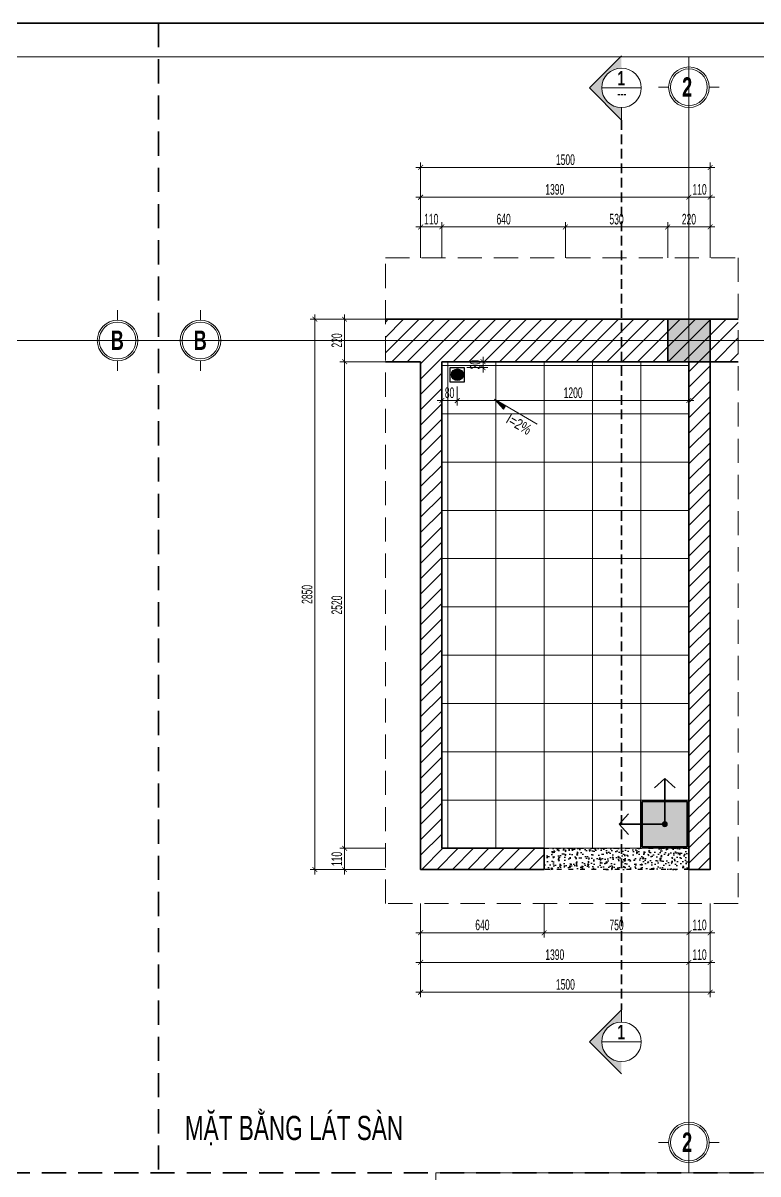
# Model space of a CAD drawing. Header units: millimetres. Extents: x 1336014 to 2939047, y -333549 to -60566.
# Drawn here: x 1389232 to 1393040, y -205008 to -199047 of the extents above; entities that cross this region are included whole.
import ezdxf
from ezdxf.enums import TextEntityAlignment as Align

# ---------------------------------------------------------------- set-up
doc = ezdxf.new("R2010")
doc.units = ezdxf.units.MM
doc.header["$MEASUREMENT"] = 0
for name, pattern in [('$1$HIDDEN', [0.375, 0.25, -0.125]), ('ACAD_ISO03W100', [30, 12, -18]), ('CENTER2', [1.125, 0.75, -0.125, 0.125, -0.125]), ('HIDDEN', [0.375, 0.25, -0.125])]:
    doc.linetypes.add(name, pattern=pattern)
for name, color, linetype, lineweight in [('01.Cut', 255, 'Continuous', 35), ('02.Thay', 145, 'Continuous', 15), ('03.Manh', 251, 'Continuous', 13), ('05.Text', 253, 'Continuous', 18), ('06.betong', 2, 'Continuous', 35), ('08.Dim', 156, 'Continuous', 15), ('09.Hatch', 250, 'Continuous', 5), ('10.truc', 250, 'CENTER2', 20), ('11.Khung bo', 32, 'Continuous', 50), ('12.Khung', 36, 'Continuous', 25), ('CCA - TUONG', 7, 'Continuous', 35), ('KH', 143, 'Continuous', 9)]:
    doc.layers.add(name, color=color, linetype=linetype, lineweight=lineweight)
for name, color, linetype in [('HACH', 250, 'Continuous'), ('text', 7, 'Continuous'), ('truc1', 250, 'ACAD_ISO03W100')]:
    doc.layers.add(name, color=color, linetype=linetype)
doc.layers.add('Tpl_Bound', color=1, linetype='Continuous', plot=False)
doc.styles.add('AVANTH', font='')
doc.styles.add('AVANTHB', font='')
doc.styles.add('Chuthich', font='', dxfattribs={"width": 0.8})
doc.styles.add('TT5_Ghi chu 1', font='', dxfattribs={"width": 0.7, "height": 240})
doc.styles.add('TT5_Text Dim', font='hoatbif.shx', dxfattribs={"width": 0.6})
doc.styles.get('AVANTH').set_extended_font_data('.VnAvantH')
doc.styles.get('AVANTHB').set_extended_font_data('.VnAvantH', bold=True)
doc.styles.get('Chuthich').set_extended_font_data('.VnAvantH')
doc.styles.get('TT5_Ghi chu 1').set_extended_font_data('.VnBlackH')
doc.dimstyles.new('TT5_Dim 1-25', dxfattribs={"dimscale": 25, "dimtxt": 2.2, "dimasz": 1, "dimexe": 1, "dimexo": 0, "dimgap": 0.5, "dimtad": 1, "dimdec": 0, "dimzin": 0, "dimdsep": 46, "dimtxsty": 'TT5_Text Dim', "dimblk": 'ARCHTICK', "dimcen": 0, "dimdle": 1, "dimclrd": 256, "dimclre": 256, "dimclrt": 1, "dimadec": 0, "dimazin": 0, "dimtfac": 0.015, "dimtdec": 0, "dimtix": 1, "dimtmove": 2, "dimatfit": 3, "dimldrblk": 'DOT', "dimfxl": 1, "dimtolj": 1, "dimtzin": 0, "dimlwd": -1, "dimlwe": -1, "dimarcsym": 1})

# ---------------------------------------------------------------- blocks, each defined once
blk = doc.blocks.new('100')
at = {"layer": '11.Khung bo', "const_width": 26.7}
blk.add_lwpolyline([(1860913, -945240), (1860913, -916940), (1896063, -916940), (1896063, -945240)], close=True, dxfattribs=at)
blk.add_lwpolyline([(1860913, -945240), (1860913, -916940), (1896063, -916940), (1896063, -945240)], close=True, dxfattribs=at)
blk.add_lwpolyline([(1860913, -945240), (1860913, -916940), (1896063, -916940), (1896063, -945240)], close=True, dxfattribs=at)
at = {"layer": '12.Khung'}
blk.add_lwpolyline([(1901579, -945940), (1901579, -916240), (1859580, -916240), (1859580, -945940)], close=True, dxfattribs=at)
blk.add_lwpolyline([(1901579, -945940), (1901579, -916240), (1859580, -916240), (1859580, -945940)], close=True, dxfattribs=at)
blk.add_lwpolyline([(1901579, -945940), (1901579, -916240), (1859580, -916240), (1859580, -945940)], close=True, dxfattribs=at)
blk = doc.blocks.new('DANHTRUC')
for p, q in [((980383, -947347), (980383, -947137)), ((979963, -947767), (979753, -947767)), ((980803, -947767), (981013, -947767)), ((980383, -948187), (980383, -948397))]:
    blk.add_line(p, q)
for radius in [420, 380]:
    blk.add_circle((980383, -947767), radius)
blk = doc.blocks.new('DFGFH')
h = blk.add_hatch(color=256)
h.dxf.hatch_style = 1
h.paths.add_polyline_path([(15438.1, 12136.8), (15658.1, 12136.8), (15658.1, 12356.8), (15438.1, 12356.8)])
blk.add_lwpolyline([(15438.1, 12136.8), (15658.1, 12136.8), (15658.1, 12356.8), (15438.1, 12356.8)], close=True)
blk = doc.blocks.new('_ARCHTICK')
at = {"const_width": 0.15}
blk.add_lwpolyline([(-0.5, -0.5), (0.5, 0.5)], dxfattribs=at)
blk = doc.blocks.new('*D1509')
at = {"layer": '08.Dim', "transparency": 16777216}
for p, q in [((1391292.4, -200262.7), (1391292.4, -200078.5)), ((1391402.4, -200262.7), (1391402.4, -200078.5)), ((1391267.4, -200103.5), (1391427.4, -200103.5))]:
    blk.add_line(p, q, dxfattribs=at)
at = {"layer": 'Defpoints', "color": 0, "transparency": 16777216}
for p in [(1391402.4, -200103.5), (1391292.4, -200262.7), (1391402.4, -200262.7)]:
    blk.add_point(p, dxfattribs=at)
at = {"layer": '08.Dim', "transparency": 16777216, "xscale": 25, "yscale": 25, "zscale": 25, "rotation": 180}
blk.add_blockref('_ARCHTICK', (1391292.4, -200103.5), dxfattribs=at)
at = {"layer": '08.Dim', "transparency": 16777216, "xscale": 25, "yscale": 25, "zscale": 25}
blk.add_blockref('_ARCHTICK', (1391402.4, -200103.5), dxfattribs=at)
at = {"layer": '08.Dim', "color": 1, "transparency": 16777216, "insert": (1391347.4, -200063.5), "char_height": 55, "attachment_point": 5, "style": 'TT5_Text Dim'}
blk.add_mtext('\\A1;110', dxfattribs=at)
blk = doc.blocks.new('_DOT')
blk.add_line((-0.5, 0), (-1, 0))
at = {"const_width": 0.5}
blk.add_lwpolyline([(-0.25, 0, 1), (0.25, 0, 1)], format="xyb", close=True, dxfattribs=at)
blk = doc.blocks.new('*D1510')
at = {"layer": '08.Dim', "transparency": 16777216}
for p, q in [((1391402.4, -200262.7), (1391402.4, -200078.5)), ((1392042.4, -200262.7), (1392042.4, -200078.5)), ((1391377.4, -200103.5), (1392067.4, -200103.5))]:
    blk.add_line(p, q, dxfattribs=at)
at = {"layer": 'Defpoints', "color": 0, "transparency": 16777216}
for p in [(1392042.4, -200103.5), (1391402.4, -200262.7), (1392042.4, -200262.7)]:
    blk.add_point(p, dxfattribs=at)
at = {"layer": '08.Dim', "transparency": 16777216, "xscale": 25, "yscale": 25, "zscale": 25, "rotation": 180}
blk.add_blockref('_ARCHTICK', (1391402.4, -200103.5), dxfattribs=at)
at = {"layer": '08.Dim', "transparency": 16777216, "xscale": 25, "yscale": 25, "zscale": 25}
blk.add_blockref('_ARCHTICK', (1392042.4, -200103.5), dxfattribs=at)
at = {"layer": '08.Dim', "color": 1, "transparency": 16777216, "insert": (1391722.4, -200063.5), "char_height": 55, "attachment_point": 5, "style": 'TT5_Text Dim'}
blk.add_mtext('\\A1;640', dxfattribs=at)
blk = doc.blocks.new('*D1511')
at = {"layer": '08.Dim', "transparency": 16777216}
for p, q in [((1392042.4, -200262.7), (1392042.4, -200078.5)), ((1392572.4, -200262.7), (1392572.4, -200078.5)), ((1392017.4, -200103.5), (1392597.4, -200103.5))]:
    blk.add_line(p, q, dxfattribs=at)
at = {"layer": 'Defpoints', "color": 0, "transparency": 16777216}
for p in [(1392572.4, -200103.5), (1392042.4, -200262.7), (1392572.4, -200262.7)]:
    blk.add_point(p, dxfattribs=at)
at = {"layer": '08.Dim', "transparency": 16777216, "xscale": 25, "yscale": 25, "zscale": 25, "rotation": 180}
blk.add_blockref('_ARCHTICK', (1392042.4, -200103.5), dxfattribs=at)
at = {"layer": '08.Dim', "transparency": 16777216, "xscale": 25, "yscale": 25, "zscale": 25}
blk.add_blockref('_ARCHTICK', (1392572.4, -200103.5), dxfattribs=at)
at = {"layer": '08.Dim', "color": 1, "transparency": 16777216, "insert": (1392307.4, -200063.5), "char_height": 55, "attachment_point": 5, "style": 'TT5_Text Dim'}
blk.add_mtext('\\A1;530', dxfattribs=at)
blk = doc.blocks.new('*D1512')
at = {"layer": '08.Dim', "transparency": 16777216}
for p, q in [((1392572.4, -200262.7), (1392572.4, -200078.5)), ((1392792.4, -200262.7), (1392792.4, -200078.5)), ((1392547.4, -200103.5), (1392817.4, -200103.5))]:
    blk.add_line(p, q, dxfattribs=at)
at = {"layer": 'Defpoints', "color": 0, "transparency": 16777216}
for p in [(1392792.4, -200103.5), (1392572.4, -200262.7), (1392792.4, -200262.7)]:
    blk.add_point(p, dxfattribs=at)
at = {"layer": '08.Dim', "transparency": 16777216, "xscale": 25, "yscale": 25, "zscale": 25, "rotation": 180}
blk.add_blockref('_ARCHTICK', (1392572.4, -200103.5), dxfattribs=at)
at = {"layer": '08.Dim', "transparency": 16777216, "xscale": 25, "yscale": 25, "zscale": 25}
blk.add_blockref('_ARCHTICK', (1392792.4, -200103.5), dxfattribs=at)
at = {"layer": '08.Dim', "color": 1, "transparency": 16777216, "insert": (1392682.4, -200063.5), "char_height": 55, "attachment_point": 5, "style": 'TT5_Text Dim'}
blk.add_mtext('\\A1;220', dxfattribs=at)
blk = doc.blocks.new('*D1513')
at = {"layer": '08.Dim', "transparency": 16777216}
for p, q in [((1391267.4, -199949.5), (1392707.4, -199949.5)), ((1391292.4, -200262.7), (1391292.4, -199924.5)), ((1392682.4, -200262.7), (1392682.4, -199924.5))]:
    blk.add_line(p, q, dxfattribs=at)
at = {"layer": 'Defpoints', "color": 0, "transparency": 16777216}
for p in [(1392682.4, -199949.5), (1391292.4, -200262.7), (1392682.4, -200262.7)]:
    blk.add_point(p, dxfattribs=at)
at = {"layer": '08.Dim', "transparency": 16777216, "xscale": 25, "yscale": 25, "zscale": 25, "rotation": 180}
blk.add_blockref('_ARCHTICK', (1391292.4, -199949.5), dxfattribs=at)
at = {"layer": '08.Dim', "transparency": 16777216, "xscale": 25, "yscale": 25, "zscale": 25}
blk.add_blockref('_ARCHTICK', (1392682.4, -199949.5), dxfattribs=at)
at = {"layer": '08.Dim', "color": 1, "transparency": 16777216, "insert": (1391987.4, -199909.5), "char_height": 55, "attachment_point": 5, "style": 'TT5_Text Dim'}
blk.add_mtext('\\A1;1390', dxfattribs=at)
blk = doc.blocks.new('*D1514')
at = {"layer": '08.Dim', "transparency": 16777216}
for p, q in [((1392657.4, -199949.5), (1392817.4, -199949.5)), ((1392682.4, -200262.7), (1392682.4, -199924.5)), ((1392792.4, -200262.7), (1392792.4, -199924.5))]:
    blk.add_line(p, q, dxfattribs=at)
at = {"layer": 'Defpoints', "color": 0, "transparency": 16777216}
for p in [(1392792.4, -199949.5), (1392682.4, -200262.7), (1392792.4, -200262.7)]:
    blk.add_point(p, dxfattribs=at)
at = {"layer": '08.Dim', "transparency": 16777216, "xscale": 25, "yscale": 25, "zscale": 25, "rotation": 180}
blk.add_blockref('_ARCHTICK', (1392682.4, -199949.5), dxfattribs=at)
at = {"layer": '08.Dim', "transparency": 16777216, "xscale": 25, "yscale": 25, "zscale": 25}
blk.add_blockref('_ARCHTICK', (1392792.4, -199949.5), dxfattribs=at)
at = {"layer": '08.Dim', "color": 1, "transparency": 16777216, "insert": (1392737.4, -199909.5), "char_height": 55, "attachment_point": 5, "style": 'TT5_Text Dim'}
blk.add_mtext('\\A1;110', dxfattribs=at)
blk = doc.blocks.new('*D1502')
at = {"layer": '08.Dim', "transparency": 16777216}
for p, q in [((1391292.4, -200262.7), (1391292.4, -199770.5)), ((1392792.4, -200262.7), (1392792.4, -199770.5)), ((1391267.4, -199795.5), (1392817.4, -199795.5))]:
    blk.add_line(p, q, dxfattribs=at)
at = {"layer": 'Defpoints', "color": 0, "transparency": 16777216}
for p in [(1392792.4, -199795.5), (1391292.4, -200262.7), (1392792.4, -200262.7)]:
    blk.add_point(p, dxfattribs=at)
at = {"layer": '08.Dim', "transparency": 16777216, "xscale": 25, "yscale": 25, "zscale": 25, "rotation": 180}
blk.add_blockref('_ARCHTICK', (1391292.4, -199795.5), dxfattribs=at)
at = {"layer": '08.Dim', "transparency": 16777216, "xscale": 25, "yscale": 25, "zscale": 25}
blk.add_blockref('_ARCHTICK', (1392792.4, -199795.5), dxfattribs=at)
at = {"layer": '08.Dim', "color": 1, "transparency": 16777216, "insert": (1392042.4, -199755.5), "char_height": 55, "attachment_point": 5, "style": 'TT5_Text Dim'}
blk.add_mtext('\\A1;1500', dxfattribs=at)
blk = doc.blocks.new('*D1515')
at = {"layer": '08.Dim', "transparency": 16777216}
for p, q in [((1390898.4, -200556.5), (1390898.4, -200826.5)), ((1391109.5, -200581.5), (1390873.4, -200581.5)), ((1391109.5, -200801.5), (1390873.4, -200801.5))]:
    blk.add_line(p, q, dxfattribs=at)
at = {"layer": 'Defpoints', "color": 0, "transparency": 16777216}
for p in [(1391109.5, -200581.5), (1390898.4, -200801.5), (1391109.5, -200801.5)]:
    blk.add_point(p, dxfattribs=at)
at = {"layer": '08.Dim', "transparency": 16777216, "xscale": 25, "yscale": 25, "zscale": 25}
for p, rotation in [((1390898.4, -200581.5), 90), ((1390898.4, -200801.5), 270)]:
    blk.add_blockref('_ARCHTICK', p, dxfattribs=dict(at, rotation=rotation))
at = {"layer": '08.Dim', "color": 1, "transparency": 16777216, "insert": (1390858.4, -200691.5), "char_height": 55, "attachment_point": 5, "rotation": 90, "style": 'TT5_Text Dim'}
blk.add_mtext('\\A1;220', dxfattribs=at)
blk = doc.blocks.new('*D1516')
at = {"layer": '08.Dim', "transparency": 16777216}
for p, q in [((1391109.5, -200801.5), (1390873.4, -200801.5)), ((1390898.4, -200776.5), (1390898.4, -203346.5)), ((1391109.5, -203321.5), (1390873.4, -203321.5))]:
    blk.add_line(p, q, dxfattribs=at)
at = {"layer": 'Defpoints', "color": 0, "transparency": 16777216}
for p in [(1391109.5, -200801.5), (1390898.4, -203321.5), (1391109.5, -203321.5)]:
    blk.add_point(p, dxfattribs=at)
at = {"layer": '08.Dim', "transparency": 16777216, "xscale": 25, "yscale": 25, "zscale": 25}
for p, rotation in [((1390898.4, -200801.5), 90), ((1390898.4, -203321.5), 270)]:
    blk.add_blockref('_ARCHTICK', p, dxfattribs=dict(at, rotation=rotation))
at = {"layer": '08.Dim', "color": 1, "transparency": 16777216, "insert": (1390858.4, -202061.5), "char_height": 55, "attachment_point": 5, "rotation": 90, "style": 'TT5_Text Dim'}
blk.add_mtext('\\A1;2520', dxfattribs=at)
blk = doc.blocks.new('*D1517')
at = {"layer": '08.Dim', "transparency": 16777216}
for p, q in [((1390898.4, -203296.5), (1390898.4, -203456.5)), ((1391109.5, -203321.5), (1390873.4, -203321.5)), ((1391109.5, -203431.5), (1390873.4, -203431.5))]:
    blk.add_line(p, q, dxfattribs=at)
at = {"layer": 'Defpoints', "color": 0, "transparency": 16777216}
for p in [(1391109.5, -203321.5), (1390898.4, -203431.5), (1391109.5, -203431.5)]:
    blk.add_point(p, dxfattribs=at)
at = {"layer": '08.Dim', "transparency": 16777216, "xscale": 25, "yscale": 25, "zscale": 25}
for p, rotation in [((1390898.4, -203321.5), 90), ((1390898.4, -203431.5), 270)]:
    blk.add_blockref('_ARCHTICK', p, dxfattribs=dict(at, rotation=rotation))
at = {"layer": '08.Dim', "color": 1, "transparency": 16777216, "insert": (1390858.4, -203376.5), "char_height": 55, "attachment_point": 5, "rotation": 90, "style": 'TT5_Text Dim'}
blk.add_mtext('\\A1;110', dxfattribs=at)
blk = doc.blocks.new('*D1501')
at = {"layer": '08.Dim', "transparency": 16777216}
for p, q in [((1390744.4, -203456.5), (1390744.4, -200556.5)), ((1391109.5, -200581.5), (1390719.4, -200581.5)), ((1391109.5, -203431.5), (1390719.4, -203431.5))]:
    blk.add_line(p, q, dxfattribs=at)
at = {"layer": 'Defpoints', "color": 0, "transparency": 16777216}
for p in [(1390744.4, -200581.5), (1391109.5, -200581.5), (1391109.5, -203431.5)]:
    blk.add_point(p, dxfattribs=at)
at = {"layer": '08.Dim', "transparency": 16777216, "xscale": 25, "yscale": 25, "zscale": 25}
for p, rotation in [((1390744.4, -200581.5), 90), ((1390744.4, -203431.5), 270)]:
    blk.add_blockref('_ARCHTICK', p, dxfattribs=dict(at, rotation=rotation))
at = {"layer": '08.Dim', "color": 1, "transparency": 16777216, "insert": (1390704.4, -202006.5), "char_height": 55, "attachment_point": 5, "rotation": 90, "style": 'TT5_Text Dim'}
blk.add_mtext('\\A1;2850', dxfattribs=at)
blk = doc.blocks.new('*D1518')
at = {"layer": '08.Dim', "transparency": 16777216}
for p, q in [((1391292.4, -203607.5), (1391292.4, -203783.5)), ((1391932.4, -203607.5), (1391932.4, -203783.5)), ((1391267.4, -203758.5), (1391957.4, -203758.5))]:
    blk.add_line(p, q, dxfattribs=at)
at = {"layer": 'Defpoints', "color": 0, "transparency": 16777216}
for p in [(1391292.4, -203607.5), (1391932.4, -203607.5), (1391932.4, -203758.5)]:
    blk.add_point(p, dxfattribs=at)
at = {"layer": '08.Dim', "transparency": 16777216, "xscale": 25, "yscale": 25, "zscale": 25, "rotation": 180}
blk.add_blockref('_ARCHTICK', (1391292.4, -203758.5), dxfattribs=at)
at = {"layer": '08.Dim', "transparency": 16777216, "xscale": 25, "yscale": 25, "zscale": 25}
blk.add_blockref('_ARCHTICK', (1391932.4, -203758.5), dxfattribs=at)
at = {"layer": '08.Dim', "color": 1, "transparency": 16777216, "insert": (1391612.4, -203718.5), "char_height": 55, "attachment_point": 5, "style": 'TT5_Text Dim'}
blk.add_mtext('\\A1;640', dxfattribs=at)
blk = doc.blocks.new('*D1519')
at = {"layer": '08.Dim', "transparency": 16777216}
for p, q in [((1391932.4, -203607.5), (1391932.4, -203783.5)), ((1392682.4, -203607.5), (1392682.4, -203783.5)), ((1391907.4, -203758.5), (1392707.4, -203758.5))]:
    blk.add_line(p, q, dxfattribs=at)
at = {"layer": 'Defpoints', "color": 0, "transparency": 16777216}
for p in [(1391932.4, -203607.5), (1392682.4, -203607.5), (1392682.4, -203758.5)]:
    blk.add_point(p, dxfattribs=at)
at = {"layer": '08.Dim', "transparency": 16777216, "xscale": 25, "yscale": 25, "zscale": 25, "rotation": 180}
blk.add_blockref('_ARCHTICK', (1391932.4, -203758.5), dxfattribs=at)
at = {"layer": '08.Dim', "transparency": 16777216, "xscale": 25, "yscale": 25, "zscale": 25}
blk.add_blockref('_ARCHTICK', (1392682.4, -203758.5), dxfattribs=at)
at = {"layer": '08.Dim', "color": 1, "transparency": 16777216, "insert": (1392307.4, -203718.5), "char_height": 55, "attachment_point": 5, "style": 'TT5_Text Dim'}
blk.add_mtext('\\A1;750', dxfattribs=at)
blk = doc.blocks.new('*D1520')
at = {"layer": '08.Dim', "transparency": 16777216}
for p, q in [((1392682.4, -203607.5), (1392682.4, -203783.5)), ((1392792.4, -203607.5), (1392792.4, -203783.5)), ((1392657.4, -203758.5), (1392817.4, -203758.5))]:
    blk.add_line(p, q, dxfattribs=at)
at = {"layer": 'Defpoints', "color": 0, "transparency": 16777216}
for p in [(1392682.4, -203607.5), (1392792.4, -203607.5), (1392792.4, -203758.5)]:
    blk.add_point(p, dxfattribs=at)
at = {"layer": '08.Dim', "transparency": 16777216, "xscale": 25, "yscale": 25, "zscale": 25, "rotation": 180}
blk.add_blockref('_ARCHTICK', (1392682.4, -203758.5), dxfattribs=at)
at = {"layer": '08.Dim', "transparency": 16777216, "xscale": 25, "yscale": 25, "zscale": 25}
blk.add_blockref('_ARCHTICK', (1392792.4, -203758.5), dxfattribs=at)
at = {"layer": '08.Dim', "color": 1, "transparency": 16777216, "insert": (1392737.4, -203718.5), "char_height": 55, "attachment_point": 5, "style": 'TT5_Text Dim'}
blk.add_mtext('\\A1;110', dxfattribs=at)
blk = doc.blocks.new('*D1521')
at = {"layer": '08.Dim', "transparency": 16777216}
for p, q in [((1391292.4, -203607.5), (1391292.4, -203937.5)), ((1392682.4, -203607.5), (1392682.4, -203937.5)), ((1391267.4, -203912.5), (1392707.4, -203912.5))]:
    blk.add_line(p, q, dxfattribs=at)
at = {"layer": 'Defpoints', "color": 0, "transparency": 16777216}
for p in [(1391292.4, -203607.5), (1392682.4, -203607.5), (1392682.4, -203912.5)]:
    blk.add_point(p, dxfattribs=at)
at = {"layer": '08.Dim', "transparency": 16777216, "xscale": 25, "yscale": 25, "zscale": 25, "rotation": 180}
blk.add_blockref('_ARCHTICK', (1391292.4, -203912.5), dxfattribs=at)
at = {"layer": '08.Dim', "transparency": 16777216, "xscale": 25, "yscale": 25, "zscale": 25}
blk.add_blockref('_ARCHTICK', (1392682.4, -203912.5), dxfattribs=at)
at = {"layer": '08.Dim', "color": 1, "transparency": 16777216, "insert": (1391987.4, -203872.5), "char_height": 55, "attachment_point": 5, "style": 'TT5_Text Dim'}
blk.add_mtext('\\A1;1390', dxfattribs=at)
blk = doc.blocks.new('*D1522')
at = {"layer": '08.Dim', "transparency": 16777216}
for p, q in [((1392682.4, -203607.5), (1392682.4, -203937.5)), ((1392792.4, -203607.5), (1392792.4, -203937.5)), ((1392657.4, -203912.5), (1392817.4, -203912.5))]:
    blk.add_line(p, q, dxfattribs=at)
at = {"layer": 'Defpoints', "color": 0, "transparency": 16777216}
for p in [(1392682.4, -203607.5), (1392792.4, -203607.5), (1392792.4, -203912.5)]:
    blk.add_point(p, dxfattribs=at)
at = {"layer": '08.Dim', "transparency": 16777216, "xscale": 25, "yscale": 25, "zscale": 25, "rotation": 180}
blk.add_blockref('_ARCHTICK', (1392682.4, -203912.5), dxfattribs=at)
at = {"layer": '08.Dim', "transparency": 16777216, "xscale": 25, "yscale": 25, "zscale": 25}
blk.add_blockref('_ARCHTICK', (1392792.4, -203912.5), dxfattribs=at)
at = {"layer": '08.Dim', "color": 1, "transparency": 16777216, "insert": (1392737.4, -203872.5), "char_height": 55, "attachment_point": 5, "style": 'TT5_Text Dim'}
blk.add_mtext('\\A1;110', dxfattribs=at)
blk = doc.blocks.new('*D1503')
at = {"layer": '08.Dim', "transparency": 16777216}
for p, q in [((1391292.4, -203607.5), (1391292.4, -204091.5)), ((1392792.4, -203607.5), (1392792.4, -204091.5)), ((1391267.4, -204066.5), (1392817.4, -204066.5))]:
    blk.add_line(p, q, dxfattribs=at)
at = {"layer": 'Defpoints', "color": 0, "transparency": 16777216}
for p in [(1391292.4, -203607.5), (1392792.4, -203607.5), (1392792.4, -204066.5)]:
    blk.add_point(p, dxfattribs=at)
at = {"layer": '08.Dim', "transparency": 16777216, "xscale": 25, "yscale": 25, "zscale": 25, "rotation": 180}
blk.add_blockref('_ARCHTICK', (1391292.4, -204066.5), dxfattribs=at)
at = {"layer": '08.Dim', "transparency": 16777216, "xscale": 25, "yscale": 25, "zscale": 25}
blk.add_blockref('_ARCHTICK', (1392792.4, -204066.5), dxfattribs=at)
at = {"layer": '08.Dim', "color": 1, "transparency": 16777216, "insert": (1392042.4, -204026.5), "char_height": 55, "attachment_point": 5, "style": 'TT5_Text Dim'}
blk.add_mtext('\\A1;1500', dxfattribs=at)
blk = doc.blocks.new('WH1')
h = blk.add_hatch()
h.set_pattern_fill('HONEY', color=250, angle=-180, style=0)
h.set_pattern_definition([(180, (28744.471, 7941.3756), (-4.7625, -2.74963), [3.175, -6.35]), (300, (28744.471, 7941.3756), (4.76249943, -2.74963099), [3.175, -6.35]), (240, (28744.471, 7941.3756), (-5.7e-07, -5.49926099), [-6.35, 3.175])])
h.paths.add_polyline_path([(120, 71, 1), (23, 71, 1)])
for p, q in [((0, 0), (0, 141)), ((0, 141), (146, 141)), ((146, 141), (146, 0)), ((146, 0), (0, 0))]:
    blk.add_line(p, q)
blk.add_circle((72, 71), 58.6)
at = {"color": 8}
blk.add_circle((72, 71), 48.6, dxfattribs=at)
blk = doc.blocks.new('doc')
at = {"layer": 'KH'}
blk.add_lwpolyline([(11, 0), (1134, 0), (845, 92), (845, 0)], dxfattribs=at)
blk.add_solid([(845, 92), (845, 0), (1134, 0)], dxfattribs=at)
at = {"layer": 'text', "style": 'Chuthich', "width": 0.8}
blk.add_attdef('I=0.5%', text='', height=220, dxfattribs=at).set_placement((355, 208), align=Align.MIDDLE_CENTER)
blk = doc.blocks.new('dgjhfdfhdfgdfgh')
at = {"layer": '09.Hatch'}
h = blk.add_hatch(dxfattribs=at)
h.set_pattern_fill('AR-SAND', color=256, scale=10, double=1)
h.set_pattern_definition([(37.5, (0, 0), (-0.6299336, 19.2682377), [0, -15.2, 0, -17, 0, -16.25]), (7.5, (0, 0), (17.697767, 28.2214607), [0, -8.2, 0, -13.7, 0, -5.25]), (327.5, (-12.3, 0), (31.1414186, 0.0565905), [0, -5, 0, -18, 0, -23.5]), (317.5, (-12.3, 0), (30.061266, 8.7767556), [0, -2.5, 0, -11.8, 0, -13.5])])
h.paths.add_polyline_path([(262748, 235301), (263308, 235301), (263308, 235861), (262748, 235861)])
h = blk.add_hatch(color=1, dxfattribs=at)
h.dxf.hatch_style = 1
edge = h.paths.add_edge_path()
edge.add_arc((263028, 235581), 31.4, 0, 360)
at = {"layer": '01.Cut', "color": 1}
for p, q in [((262900, 236034), (263028, 236147)), ((263028, 235612), (263028, 236147)), ((263155, 236034), (263028, 236147)), ((263481, 235708), (263594, 235581)), ((263059, 235581), (263594, 235581)), ((263481, 235453), (263594, 235581))]:
    blk.add_line(p, q, dxfattribs=at)
blk.add_lwpolyline([(262748, 235301), (263308, 235301), (263308, 235861), (262748, 235861)], close=True, dxfattribs=at)
at = {"layer": '09.Hatch'}
blk.add_lwpolyline([(262728, 235281), (263328, 235281), (263328, 235881), (262728, 235881)], close=True, dxfattribs=at)
blk.add_circle((263028, 235581), 31.4, dxfattribs=at)
blk = doc.blocks.new('*D1523')
at = {"layer": '08.Dim', "transparency": 16777216}
for p, q in [((1391402.4, -200930), (1391402.4, -201027.5)), ((1391482.3, -200930), (1391482.3, -201027.5)), ((1391377.4, -201002.5), (1391507.3, -201002.5))]:
    blk.add_line(p, q, dxfattribs=at)
at = {"layer": 'Defpoints', "color": 0, "transparency": 16777216}
for p in [(1391402.4, -200930), (1391482.3, -200930), (1391482.3, -201002.5)]:
    blk.add_point(p, dxfattribs=at)
at = {"layer": '08.Dim', "transparency": 16777216, "xscale": 25, "yscale": 25, "zscale": 25, "rotation": 180}
blk.add_blockref('_ARCHTICK', (1391402.4, -201002.5), dxfattribs=at)
at = {"layer": '08.Dim', "transparency": 16777216, "xscale": 25, "yscale": 25, "zscale": 25}
blk.add_blockref('_ARCHTICK', (1391482.3, -201002.5), dxfattribs=at)
at = {"layer": '08.Dim', "color": 1, "transparency": 16777216, "insert": (1391442.4, -200962.5), "char_height": 55, "attachment_point": 5, "style": 'TT5_Text Dim'}
blk.add_mtext('\\A1;80', dxfattribs=at)
blk = doc.blocks.new('*D1524')
at = {"layer": '08.Dim', "transparency": 16777216}
for p, q in [((1391532.5, -200801.5), (1391640.5, -200801.5)), ((1391615.5, -200801.5), (1391615.5, -200776.5)), ((1391615.5, -200801.5), (1391615.5, -200831.9)), ((1391532.5, -200831.9), (1391640.5, -200831.9)), ((1391615.5, -200831.9), (1391615.5, -200856.9))]:
    blk.add_line(p, q, dxfattribs=at)
at = {"layer": 'Defpoints', "color": 0, "transparency": 16777216}
for p in [(1391532.5, -200801.5), (1391532.5, -200831.9), (1391615.5, -200831.9)]:
    blk.add_point(p, dxfattribs=at)
at = {"layer": '08.Dim', "transparency": 16777216, "xscale": 25, "yscale": 25, "zscale": 25}
for p, rotation in [((1391615.5, -200801.5), 270), ((1391615.5, -200831.9), 90)]:
    blk.add_blockref('_ARCHTICK', p, dxfattribs=dict(at, rotation=rotation))
at = {"layer": '08.Dim', "color": 1, "transparency": 16777216, "insert": (1391575.5, -200816.7), "char_height": 55, "attachment_point": 5, "rotation": 90, "style": 'TT5_Text Dim'}
blk.add_mtext('\\A1;30', dxfattribs=at)
blk = doc.blocks.new('*D1525')
at = {"layer": '08.Dim', "transparency": 16777216}
for p, q in [((1391482.3, -200930), (1391482.3, -201027.5)), ((1392682.4, -200930), (1392682.4, -201027.5)), ((1391457.3, -201002.5), (1392707.4, -201002.5))]:
    blk.add_line(p, q, dxfattribs=at)
at = {"layer": 'Defpoints', "color": 0, "transparency": 16777216}
for p in [(1391482.3, -200930), (1392682.4, -200930), (1392682.4, -201002.5)]:
    blk.add_point(p, dxfattribs=at)
at = {"layer": '08.Dim', "transparency": 16777216, "xscale": 25, "yscale": 25, "zscale": 25, "rotation": 180}
blk.add_blockref('_ARCHTICK', (1391482.3, -201002.5), dxfattribs=at)
at = {"layer": '08.Dim', "transparency": 16777216, "xscale": 25, "yscale": 25, "zscale": 25}
blk.add_blockref('_ARCHTICK', (1392682.4, -201002.5), dxfattribs=at)
at = {"layer": '08.Dim', "color": 1, "transparency": 16777216, "insert": (1392082.4, -200962.5), "char_height": 55, "attachment_point": 5, "style": 'TT5_Text Dim'}
blk.add_mtext('\\A1;1200', dxfattribs=at)

msp = doc.modelspace()

# ---------------------------------------------------------------- hatches: boundary and pattern name
at = {"layer": '09.Hatch'}
for points in [[(1392332.9, -199281.2), (1392332.9, -199217.2), (1392166.6, -199383.5), (1392332.9, -199549.8), (1392332.9, -199485.8, -0.414214), (1392230.7, -199383.5, -0.414214)], [(1392332.9, -204221.1), (1392332.9, -204157.1), (1392166.6, -204323.4), (1392332.9, -204489.7), (1392332.9, -204425.7, -0.414214), (1392230.7, -204323.4, -0.414214)]]:
    msp.add_hatch(color=256, dxfattribs=at).paths.add_polyline_path(points)
at = {"layer": '09.Hatch', "ltscale": 50}
h = msp.add_hatch(dxfattribs=at)
h.set_pattern_fill('TUONGXAY', color=256, scale=450, style=0)
h.set_pattern_definition([(45, (847145.446, -180077.563), (-39.7747564, 39.7747564), [])])
h.paths.add_polyline_path([(1391109.5, -200581.5), (1391109.5, -200801.5), (1391292.4, -200801.5), (1391292.4, -203431.5), (1391932.4, -203431.5), (1391932.4, -203321.5), (1391402.4, -203321.5), (1391402.4, -200801.5), (1392682.4, -200801.5), (1392682.4, -203431.5), (1392792.4, -203431.5), (1392792.4, -200801.5), (1392937, -200801.5), (1392937, -200581.5)])
at = {"layer": '09.Hatch'}
h = msp.add_hatch(dxfattribs=at)
h.set_pattern_fill('_USER', color=256, scale=250, angle=270, double=1, pattern_type=0)
h.set_pattern_definition([(270, (1392432.45, -203071.51), (250, -5e-14), []), (0, (1392432.45, -203071.51), (0, 250), [])])
h.paths.add_polyline_path([(1391402.4, -200801.5), (1392682.4, -200801.5), (1392682.4, -203321.5), (1391402.4, -203321.5)])
at = {"layer": 'HACH'}
h = msp.add_hatch(dxfattribs=at)
h.set_pattern_fill('AR-CONC', color=256, scale=8.333333, angle=-90)
h.set_pattern_definition([(320, (-232389.03, 103831.986), (-5.2293446, -59.7716819), [6.25, -68.75]), (265, (-232389.03, 103831.986), (62.6826778, 11.5626111), [5, -55]), (10.4514, (-232389.466, 103827.005), (57.4532952, -48.2091151), [5.3116825, -58.4285093]), (316.1842, (-232372.364, 103831.986), (-13.7932512, -88.936754), [9.375, -103.125]), (6.6356, (-232373.51, 103824.57), (81.1764892, -77.888559), [7.967524, -87.64275]), (261.1842, (-232372.36, 103831.99), (81.17655, -77.8884954), [7.5, -82.5]), (291, (-232376.53, 103823.65), (-33.5515742, -49.7422543), [6.25, -68.75]), (236, (-232376.53, 103823.65), (60.4291704, -20.2762777), [5, -55]), (341.4514, (-232379.327, 103819.51), (26.8775414, -70.0185524), [5.3116825, -58.4285093]), (307.5, (-232389.03, 103831.986), (27.74115449, -1.01332128), [0, -54.3333333, 0, -55.8333333, 0, -55.2083333]), (277.5, (-232389.03, 103831.986), (32.86764266, -21.92246145), [0, -31.83333333, 0, -53.08333333, 0, -21.04166667]), (237.5, (-232389.03, 103850.57), (-1.87957264, -44.485203), [0, -20.8333333, 0, -65, 0, -86.25]), (227.5, (-232389.03, 103858.902), (8.3420819, -48.5988474), [0, -27.0833333, 0, -43.1666667, 0, -61.25])])
h.paths.add_polyline_path([(1391932.4, -203321.5), (1392682.4, -203321.5), (1392682.4, -203431.5), (1391932.4, -203431.5)])

# ---------------------------------------------------------------- linework, layer by layer
at = {"layer": '01.Cut'}
for points in [[(1392937, -200581.5), (1391109.5, -200581.5)], [(1391109.5, -200581.5), (1392937, -200581.5)], [(1391292.4, -200801.5), (1391109.5, -200801.5)], [(1391292.4, -203431.5), (1391292.4, -200801.5)], [(1392682.4, -200801.5), (1391402.4, -200801.5)], [(1391402.4, -200801.5), (1391402.4, -203321.5), (1391932.4, -203321.5)], [(1392792.4, -200801.5), (1392792.4, -203431.5), (1392682.4, -203431.5), (1392682.4, -200801.5)], [(1392937, -200801.5), (1392792.4, -200801.5)], [(1391932.4, -203321.5), (1391932.4, -203431.5)], [(1391932.4, -203431.5), (1391292.4, -203431.5)]]:
    msp.add_lwpolyline(points, dxfattribs=at)
at = {"layer": '02.Thay'}
for p, q in [((1392166.6, -199383.5), (1392332.9, -199217.2)), ((1392166.6, -199383.5), (1392332.9, -199549.8)), ((1392435.2, -199383.5), (1392230.7, -199383.5)), ((1392435.2, -199383.5), (1392230.7, -199383.5)), ((1392332.9, -199485.8), (1392332.9, -199549.8)), ((1392332.9, -199485.8), (1392332.9, -199549.8)), ((1392682.4, -203321.5), (1392682.4, -200801.5)), ((1392792.4, -203431.5), (1392792.4, -200801.5)), ((1392166.6, -204323.4), (1392332.9, -204157.1)), ((1392332.9, -204157.1), (1392332.9, -204221.1)), ((1392332.9, -204157.1), (1392332.9, -204221.1)), ((1392166.6, -204323.4), (1392332.9, -204489.7)), ((1392435.2, -204323.4), (1392230.7, -204323.4)), ((1392435.2, -204323.4), (1392230.7, -204323.4))]:
    msp.add_line(p, q, dxfattribs=at)
for points in [[(1391932.4, -203321.5), (1391932.4, -203431.5)], [(1392682.4, -203431.5), (1392792.4, -203431.5)]]:
    msp.add_lwpolyline(points, dxfattribs=at)
for centre in [(1392332.9, -199383.5), (1392332.9, -199383.5), (1392332.9, -204323.4), (1392332.9, -204323.4)]:
    msp.add_circle(centre, 102.3, dxfattribs=at)
at = {"layer": '03.Manh'}
msp.add_lwpolyline([(1391402.4, -200801.5), (1392682.4, -200801.5), (1392682.4, -203321.5), (1391402.4, -203321.5)], close=True, dxfattribs=at)
at = {"layer": '05.Text', "color": 6, "linetype": '$1$HIDDEN', "ltscale": 500}
msp.add_lwpolyline([(1391109.5, -200262.7), (1392937, -200262.7), (1392937, -203607.5), (1391109.5, -203607.5)], close=True, dxfattribs=at)
at = {"layer": '08.Dim'}
msp.add_lwpolyline([(1391371.7, -205002), (1394180.1, -205002), (1394180.1, -205424.1), (1391371.7, -205424.1)], close=True, dxfattribs=at)
at = {"layer": '10.truc'}
for p, q in [((1392682.4, -199222.5), (1392682.4, -205002)), ((1385392.7, -200691.5), (1390309.3, -200691.5)), ((1389564.7, -200691.5), (1394481.3, -200691.5))]:
    msp.add_line(p, q, dxfattribs=at)
at = {"layer": 'CCA - TUONG', "color": 1, "linetype": 'HIDDEN', "ltscale": 200}
msp.add_line((1392332.9, -199549.8), (1392332.9, -204157.1), dxfattribs=at)
at = {"layer": 'CCA - TUONG', "color": 6, "linetype": 'HIDDEN', "ltscale": 500}
msp.add_line((1385392.7, -205002), (1394180.1, -205002), dxfattribs=at)
msp.add_lwpolyline([(1389934, -199047.5), (1389934, -206297.4)], dxfattribs=at)
at = {"layer": 'Tpl_Bound', "color": 1}
msp.add_lwpolyline([(1385059.4, -206472.4), (1385059.4, -199047.5), (1395559.3, -199047.5), (1395559.3, -206472.4)], close=True, dxfattribs=at)
at = {"layer": 'truc1', "ltscale": 2}
msp.add_lwpolyline([(1391932.4, -203321.5), (1392682.4, -203321.5), (1392682.4, -203431.5), (1391932.4, -203431.5)], close=True, dxfattribs=at)

# ---------------------------------------------------------------- block references
at = {"layer": '05.Text', "xscale": 0.25, "yscale": 0.25, "zscale": 0.25}
for name, p in [('100', (920164.5, 30012.5)), ('DANHTRUC', (1147586.6, 37561.6)), ('DANHTRUC', (1144626.3, 36250.1)), ('DANHTRUC', (1145056, 36250.1)), ('DANHTRUC', (1147586.6, 32097.1))]:
    msp.add_blockref(name, p, dxfattribs=at)
at = {"layer": '06.betong'}
msp.add_blockref('DFGFH', (1377134.3, -212938.3), dxfattribs=at)
at = {"layer": '09.Hatch', "xscale": 0.4166666666666665, "yscale": 0.4166666666666665, "zscale": 0.4166666666666665, "rotation": 89.99999999999996}
msp.add_blockref('dgjhfdfhdfgdfgh', (1490716, -312791.4), dxfattribs=at)
at = {"layer": 'HACH', "xscale": 0.5136305732109273, "yscale": 0.5136305732109273, "zscale": 0.5136305732109273, "rotation": 270}
msp.add_blockref('WH1', (1391446.1, -200831.9), dxfattribs=at)
at = {"layer": 'text'}
ref = msp.add_blockref('doc', (1391898, -201126.8), dxfattribs=dict(at, xscale=0.2272727272720657, yscale=0.2272727272720657, zscale=0.2272727272720657, rotation=149.5711294052732))
ref.add_attrib('I=0.5%', 'i=2%', dxfattribs={"height": 55, "rotation": 329.57113, "style": 'Chuthich', "width": 0.8}).set_placement((1391801.9, -201125.1), align=Align.MIDDLE_CENTER)

# ---------------------------------------------------------------- texts
at = {"layer": '05.Text', "width": 0.7}
for s, height, style, p in [('1', 75, 'AVANTHB', (1392331.6, -199333.4)), ('---', 50, 'AVANTH', (1392334.7, -199413)), ('1', 75, 'AVANTHB', (1392331.6, -204273.3))]:
    msp.add_text(s, height=height, dxfattribs=dict(at, style=style)).set_placement(p, align=Align.MIDDLE_CENTER)
for s, height, style, p in [('2', 100, 'AVANTHB', (1392647, -199428.8)), ('B', 100, 'AVANTHB', (1389686.8, -200740.4)), ('B', 100, 'AVANTHB', (1390116.4, -200740.4)), ('MÆT B»NG L¸T SµN', 125, 'TT5_Ghi chu 1', (1390070.6, -204832.1)), ('2', 100, 'AVANTHB', (1392647, -204893.4))]:
    msp.add_text(s, height=height, dxfattribs=dict(at, style=style)).set_placement(p)

# ---------------------------------------------------------------- dimensions: what is measured, and where the dimension line sits
at = {"layer": '08.Dim'}
for base, p1, p2, picture, middle in [((1392792.4, -199795.5), (1391292.4, -200262.7), (1392792.4, -200262.7), '*D1502', (1392042.4, -199755.5)), ((1392682.4, -199949.5), (1391292.4, -200262.7), (1392682.4, -200262.7), '*D1513', (1391987.4, -199909.5)), ((1392792.4, -199949.5), (1392682.4, -200262.7), (1392792.4, -200262.7), '*D1514', (1392737.4, -199909.5)), ((1391402.4, -200103.5), (1391292.4, -200262.7), (1391402.4, -200262.7), '*D1509', (1391347.4, -200063.5)), ((1392042.4, -200103.5), (1391402.4, -200262.7), (1392042.4, -200262.7), '*D1510', (1391722.4, -200063.5)), ((1392572.4, -200103.5), (1392042.4, -200262.7), (1392572.4, -200262.7), '*D1511', (1392307.4, -200063.5)), ((1392792.4, -200103.5), (1392572.4, -200262.7), (1392792.4, -200262.7), '*D1512', (1392682.4, -200063.5)), ((1391482.3, -201002.5), (1391402.4, -200930), (1391482.3, -200930), '*D1523', (1391442.4, -200962.5)), ((1392682.4, -201002.5), (1391482.3, -200930), (1392682.4, -200930), '*D1525', (1392082.4, -200962.5)), ((1391932.4, -203758.5), (1391292.4, -203607.5), (1391932.4, -203607.5), '*D1518', (1391612.4, -203718.5)), ((1392682.4, -203912.5), (1391292.4, -203607.5), (1392682.4, -203607.5), '*D1521', (1391987.4, -203872.5)), ((1392792.4, -204066.5), (1391292.4, -203607.5), (1392792.4, -203607.5), '*D1503', (1392042.4, -204026.5)), ((1392682.4, -203758.5), (1391932.4, -203607.5), (1392682.4, -203607.5), '*D1519', (1392307.4, -203718.5)), ((1392792.4, -203758.5), (1392682.4, -203607.5), (1392792.4, -203607.5), '*D1520', (1392737.4, -203718.5)), ((1392792.4, -203912.5), (1392682.4, -203607.5), (1392792.4, -203607.5), '*D1522', (1392737.4, -203872.5))]:
    dim = msp.add_linear_dim(base=base, p1=p1, p2=p2, dimstyle='TT5_Dim 1-25', dxfattribs=at)
    dim.commit()
    dim.dimension.update_dxf_attribs({"geometry": picture, "text_midpoint": middle})
for base, p1, p2, picture, middle in [((1390744.4, -200581.5), (1391109.5, -203431.5), (1391109.5, -200581.5), '*D1501', (1390704.4, -202006.5)), ((1390898.4, -200801.5), (1391109.5, -200581.5), (1391109.5, -200801.5), '*D1515', (1390858.4, -200691.5)), ((1390898.4, -203321.5), (1391109.5, -200801.5), (1391109.5, -203321.5), '*D1516', (1390858.4, -202061.5)), ((1391615.5, -200831.9), (1391532.5, -200801.5), (1391532.5, -200831.9), '*D1524', (1391575.5, -200816.7)), ((1390898.4, -203431.5), (1391109.5, -203321.5), (1391109.5, -203431.5), '*D1517', (1390858.4, -203376.5))]:
    dim = msp.add_linear_dim(base=base, p1=p1, p2=p2, angle=90, dimstyle='TT5_Dim 1-25', dxfattribs=at)
    dim.commit()
    dim.dimension.update_dxf_attribs({"geometry": picture, "text_midpoint": middle})

doc.saveas('drawing.dxf')
